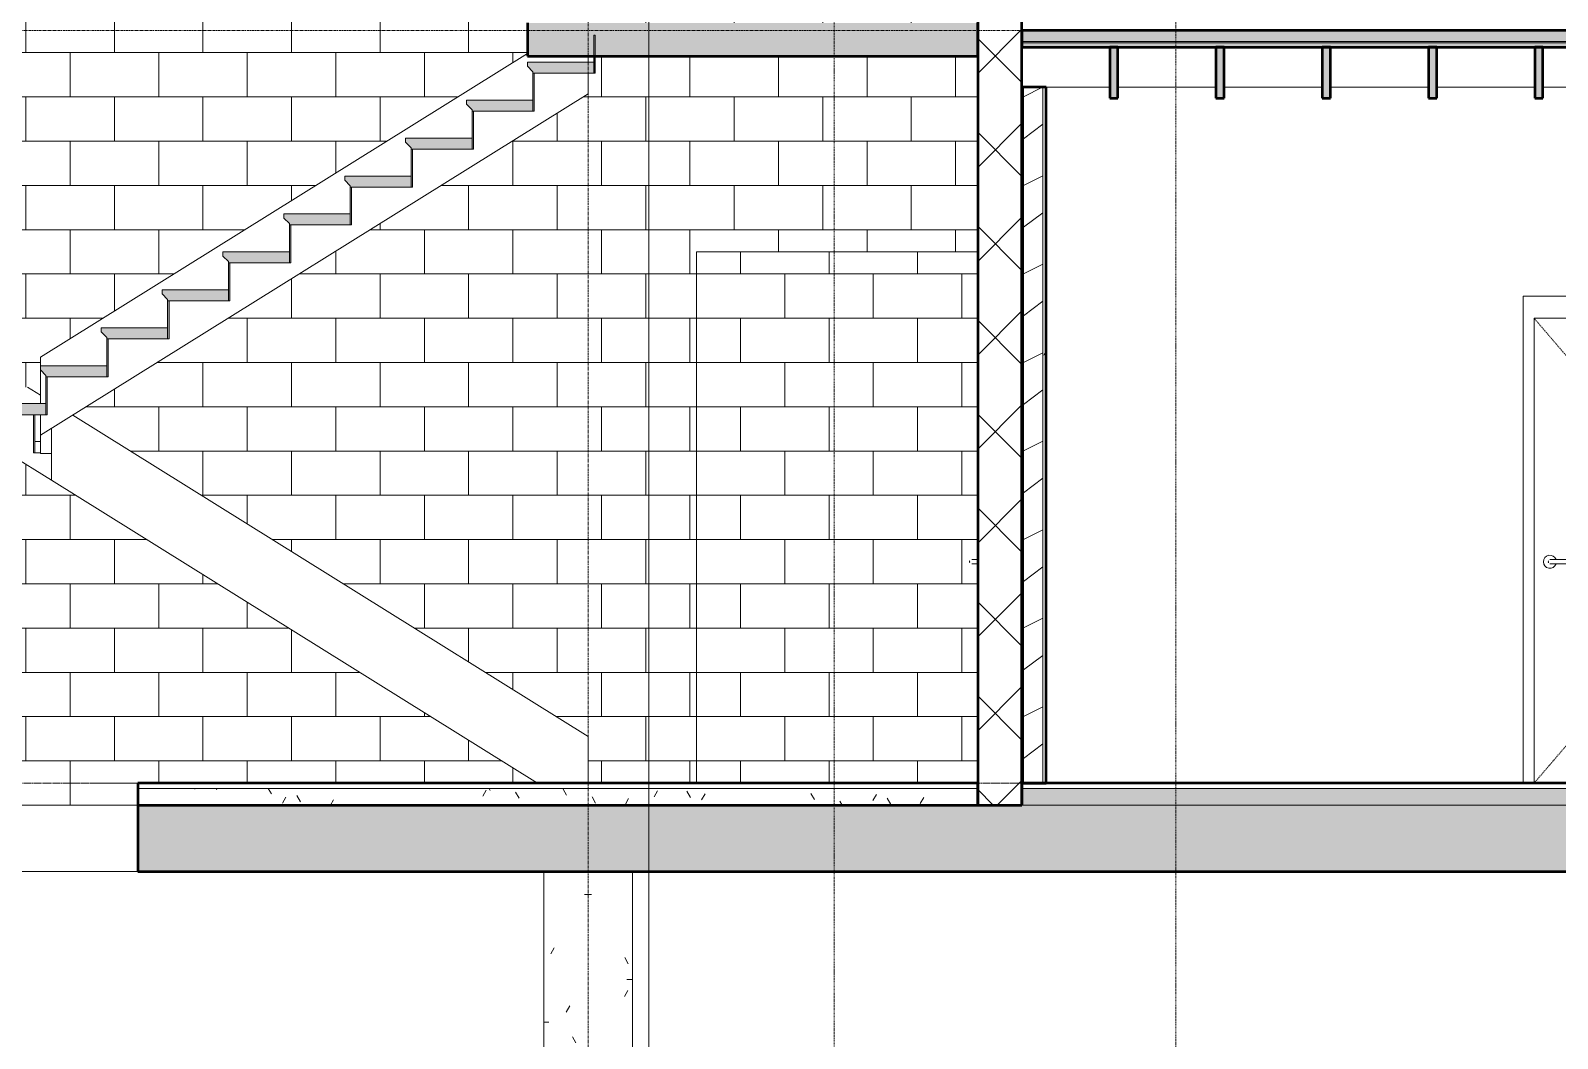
# Model space of a CAD drawing. Header units: inches. Extents: x 9610 to 16692, y -360 to 647.
# Drawn here: x 10066.4 to 10342.4, y -46.1 to 136 of the extents above; entities that cross this region are included whole.
import ezdxf

# ---------------------------------------------------------------- set-up
doc = ezdxf.new("R2010")
doc.units = ezdxf.units.IN
doc.header["$MEASUREMENT"] = 0
for name, pattern in [('Aligning Line 1_8_', [0.25, 0.125, -0.125]), ('Dash 1_16_', [0.125, 0.0625, -0.0625]), ('Dash Dot 3_16_', [0.3125, 0.1875, -0.0625, 0, -0.0625]), ('Grid Line 1_2_', [0.875, 0.5, -0.125, 0.125, -0.125])]:
    doc.linetypes.add(name, pattern=pattern)
for name, color, linetype, lineweight in [('0-1', 7, 'Continuous', 5), ('0-4', 55, 'Continuous', 9), ('0-5', 135, 'Continuous', 13), ('A-ANNO-SYMB-1', 150, 'Dash Dot 3_16_', 9), ('A-DOOR-1', 250, 'Continuous', 9), ('A-DOOR-2', 250, 'Dash 1_16_', 9), ('A-DOOR-FRAM-1', 250, 'Continuous', 9), ('A-FLOR-1', 9, 'Continuous', 13), ('A-FLOR-10', 192, 'Continuous', 50), ('A-FLOR-11', 135, 'Continuous', 13), ('A-FLOR-2', 10, 'Continuous', 50), ('A-FLOR-3', 8, 'Continuous', 5), ('A-FLOR-9', 21, 'Continuous', 13), ('A-FLOR-LEVL-1', 51, 'Grid Line 1_2_', 9), ('A-FLOR-MCUT', 51, 'Continuous', 13), ('A-FLOR-PATT-1', 8, 'Continuous', 9), ('A-WALL-1', 10, 'Continuous', 50), ('A-WALL-2', 7, 'Continuous', 13), ('A-WALL-3', 135, 'Continuous', 13), ('A-WALL-4', 252, 'Continuous', 13), ('A-WALL-PATT-1', 250, 'Continuous', 9), ('A-WALL-PATT-2', 55, 'Continuous', 9), ('A-WALL-PATT-3', 53, 'Continuous', 9), ('A-WALL-PATT-4', 45, 'Continuous', 9), ('G-ANNO-SYMB', 111, 'Aligning Line 1_8_', 9), ('G-ANNO-SYMB-1', 111, 'Continuous', 9), ('I-WALL-1', 135, 'Continuous', 13), ('S-BEAM-2', 41, 'Continuous', 9), ('S-BEAM-3', 10, 'Continuous', 50), ('S-COLS-1', 55, 'Continuous', 9), ('S-GRID-1', 1, 'Grid Line 1_2_', 9), ('S-STRS-1', 8, 'Continuous', 5), ('S-STRS-2', 250, 'Continuous', 9)]:
    doc.layers.add(name, color=color, linetype=linetype, lineweight=lineweight)
pattern_1 = [(0, (10995.947, 72), (30.72, 7.68), [1.267, -21.773, 1.267, -21.773, -122.88]), (0, (10995.947, 72), (30.72, 7.68), [-46.08, 1.267, -44.813, 1.267, -21.773, -53.76]), (0, (10995.947, 72), (30.72, 7.68), [-115.2, 1.267, -14.093, 1.267, -37.133]), (120, (11007.467, 75.84), (-22.011075, 22.7643), [1.267, -21.773, 1.267, -21.773, -122.88]), (120, (11007.467, 75.84), (-22.011075, 22.7643), [-46.08, 1.267, -44.813, 1.267, -21.773, -53.76]), (120, (11007.467, 75.84), (-22.011075, 22.7643), [-115.2, 1.267, -14.093, 1.267, -37.133]), (240, (11011.307, 91.2), (-8.708925, -30.4443), [1.267, -21.773, 1.267, -21.773, -122.88]), (240, (11011.307, 91.2), (-8.708925, -30.4443), [-46.08, 1.267, -44.813, 1.267, -21.773, -53.76]), (240, (11011.307, 91.2), (-8.708925, -30.4443), [-115.2, 1.267, -14.093, 1.267, -37.133])]
pattern_2 = [(0, (10995.947, 72), (15.36, 3.84), [1.267, -10.253, 1.267, -10.253, -61.44]), (0, (10995.947, 72), (15.36, 3.84), [-23.04, 1.267, -21.773, 1.267, -10.253, -26.88]), (0, (10995.947, 72), (15.36, 3.84), [-57.6, 1.267, -6.413, 1.267, -17.933]), (120, (11001.707, 73.92), (-11.005538, 11.38215), [1.267, -10.253, 1.267, -10.253, -61.44]), (120, (11001.707, 73.92), (-11.005538, 11.38215), [-23.04, 1.267, -21.773, 1.267, -10.253, -26.88]), (120, (11001.707, 73.92), (-11.005538, 11.38215), [-57.6, 1.267, -6.413, 1.267, -17.933]), (240, (11003.627, 81.6), (-4.354462, -15.22215), [1.267, -10.253, 1.267, -10.253, -61.44]), (240, (11003.627, 81.6), (-4.354462, -15.22215), [-23.04, 1.267, -21.773, 1.267, -10.253, -26.88]), (240, (11003.627, 81.6), (-4.354462, -15.22215), [-57.6, 1.267, -6.413, 1.267, -17.933])]

# ---------------------------------------------------------------- blocks, each defined once
blk = doc.blocks.new('HOLLOW METAL - STAIR DOOR-2010521-BUILDING SECTION - EAST_WEST - LOOKING NORTH')
at = {"layer": 'A-DOOR-1'}
for p, q in [((10338.14, 84), (10338.14, 0)), ((10374.14, 84), (10338.14, 84)), ((10374.14, 0), (10374.14, 84)), ((10345.82, 40.39), (10341.68, 40.39)), ((10341.68, 39.61), (10345.82, 39.61)), ((10345.82, 40.39), (10345.82, 40)), ((10345.82, 40), (10345.82, 39.61))]:
    blk.add_line(p, q, dxfattribs=at)
at = {"layer": 'A-DOOR-1', "flags": 128}
for points in [[(10341.68, 40.39), (10341.66, 40.39), (10341.64, 40.39), (10341.61, 40.39), (10341.59, 40.39), (10341.57, 40.39), (10341.54, 40.39), (10341.52, 40.39), (10341.5, 40.39), (10341.48, 40.39), (10341.45, 40.39), (10341.43, 40.39), (10341.41, 40.39), (10341.39, 40.39), (10341.37, 40.39), (10341.35, 40.39), (10341.33, 40.39), (10341.31, 40.39), (10341.29, 40.39), (10341.28, 40.39), (10341.26, 40.39), (10341.24, 40.39), (10341.23, 40.39), (10341.21, 40.39), (10341.2, 40.39), (10341.19, 40.39), (10341.17, 40.39), (10341.16, 40.39), (10341.15, 40.39), (10341.14, 40.39), (10341.13, 40.39), (10341.12, 40.39), (10341.12, 40.39), (10341.11, 40.39), (10341.11, 40.39), (10341.1, 40.39), (10341.1, 40.39), (10341.09, 40.39), (10341.09, 40.39), (10341.09, 40.39)], [(10341.09, 39.61), (10341.09, 39.61), (10341.09, 39.61), (10341.1, 39.61), (10341.1, 39.61), (10341.1, 39.61), (10341.11, 39.61), (10341.12, 39.61), (10341.12, 39.61), (10341.13, 39.61), (10341.14, 39.61), (10341.15, 39.61), (10341.16, 39.61), (10341.17, 39.61), (10341.18, 39.61), (10341.2, 39.61), (10341.21, 39.61), (10341.22, 39.61), (10341.24, 39.61), (10341.26, 39.61), (10341.27, 39.61), (10341.29, 39.61), (10341.31, 39.61), (10341.33, 39.61), (10341.34, 39.61), (10341.36, 39.61), (10341.38, 39.61), (10341.4, 39.61), (10341.43, 39.61), (10341.45, 39.61), (10341.47, 39.61), (10341.49, 39.61), (10341.51, 39.61), (10341.54, 39.61), (10341.56, 39.61), (10341.58, 39.61), (10341.61, 39.61), (10341.63, 39.61), (10341.65, 39.61), (10341.68, 39.61), (10341.68, 39.61)]]:
    blk.add_lwpolyline(points, dxfattribs=at)
at = {"layer": 'A-DOOR-1'}
for centre, radius, start, end in [((10340.99, 40), 1.18, 19.6343, 180), ((10340.99, 40), 1.18, 180, 340.4367), ((10341.09, 40), 0.394, 150, 180), ((10341.09, 40), 0.394, 180, 210), ((10341.09, 40), 0.394, 90, 105), ((10341.09, 40), 0.394, 255, 270)]:
    blk.add_arc(centre, radius, start, end, dxfattribs=at)
at = {"layer": 'A-DOOR-2'}
for p, q in [((10338.14, 84), (10374.14, 42)), ((10374.14, 42), (10338.14, 0))]:
    blk.add_line(p, q, dxfattribs=at)
at = {"layer": 'A-DOOR-FRAM-1'}
for p, q in [((10336.14, 88), (10336.14, 0)), ((10376.14, 88), (10336.14, 88)), ((10376.14, 0), (10376.14, 88)), ((10338.14, 0), (10338.14, 84)), ((10338.14, 84), (10374.14, 84)), ((10374.14, 0), (10374.14, 84))]:
    blk.add_line(p, q, dxfattribs=at)
blk = doc.blocks.new('Dimension Lumber - 2x10-2069430-BUILDING SECTION - EAST_WEST - LOOKING NORTH')
at = {"layer": 'S-BEAM-2'}
blk.add_hatch(color=256, dxfattribs=at).paths.add_polyline_path([(10261.44, 255.75), (10262.94, 255.75), (10262.94, 265), (10261.44, 265), (10261.44, 257.75)], flags=0)
at = {"layer": 'S-BEAM-3'}
for p, q in [((10262.94, 265), (10261.44, 265)), ((10261.44, 265), (10261.44, 255.75)), ((10262.94, 255.75), (10262.94, 265)), ((10261.44, 255.75), (10262.94, 255.75))]:
    blk.add_line(p, q, dxfattribs=at)
blk = doc.blocks.new('CTR - 1st Phase - Common Walls_rvt-1-BUILDING SECTION - EAST_WEST - LOOKING NORTH')
at = {"layer": 'A-WALL-4'}
blk.add_hatch(color=256, dxfattribs=at).paths.add_polyline_path([(10245.59, 0), (10245.84, 0), (10245.84, 125.75), (10245.59, 125.75), (10245.59, 0.81)], flags=0)
at = {"layer": 'A-WALL-PATT-1'}
h = blk.add_hatch(dxfattribs=at)
h.set_pattern_fill('FP_1', color=256, style=0, pattern_type=2)
h.set_pattern_definition(pattern_1)
h.paths.add_polyline_path([(10249.96, 0), (10249.96, 125.75), (10249.34, 125.75), (10249.34, 0)], flags=0)
at = {"layer": 'A-WALL-PATT-3'}
h = blk.add_hatch(dxfattribs=at)
h.set_pattern_fill('FP_4', color=256, style=0, pattern_type=2)
h.set_pattern_definition([(216.87, (11002.345, 87.994), (47.980943, 31.987086), [7.997, -71.971]), (206.565, (11011.941, 83.196), (-15.993714, -15.99413), [17.881, -17.881]), (198.435, (11011.941, 75.199), (-31.98674, -15.99388), [10.115, -40.461])])
h.paths.add_polyline_path([(10249.34, 0), (10249.34, 125.75), (10245.84, 125.75), (10245.84, 0)], flags=0)
at = {"layer": 'A-WALL-1'}
for p, q in [((10249.96, 125.75), (10245.59, 125.75)), ((10245.59, 125.75), (10245.59, 0)), ((10249.96, 0), (10249.96, 125.75)), ((10245.59, 0), (10249.96, 0))]:
    blk.add_line(p, q, dxfattribs=at)
at = {"layer": 'A-WALL-2'}
for p, q in [((10245.84, 125.75), (10245.84, 0)), ((10249.34, 125.75), (10249.34, 0))]:
    blk.add_line(p, q, dxfattribs=at)
at = {"layer": 'I-WALL-1'}
for p, q in [((10261.44, 125.75), (10249.96, 125.75)), ((10280.64, 125.75), (10262.94, 125.75)), ((10299.84, 125.75), (10282.14, 125.75)), ((10319.04, 125.75), (10301.34, 125.75)), ((10338.24, 125.75), (10320.54, 125.75)), ((10357.44, 125.75), (10339.74, 125.75)), ((10336.14, 0), (10336.14, 88)), ((10336.14, 88), (10376.14, 88))]:
    blk.add_line(p, q, dxfattribs=at)
at = {"layer": '0-4'}
for name, p in [('Dimension Lumber - 2x10-2069430-BUILDING SECTION - EAST_WEST - LOOKING NORTH', (0, -132)), ('Dimension Lumber - 2x10-2069430-BUILDING SECTION - EAST_WEST - LOOKING NORTH', (19.2, -132)), ('Dimension Lumber - 2x10-2069430-BUILDING SECTION - EAST_WEST - LOOKING NORTH', (38.4, -132)), ('Dimension Lumber - 2x10-2069430-BUILDING SECTION - EAST_WEST - LOOKING NORTH', (57.6, -132)), ('Dimension Lumber - 2x10-2069430-BUILDING SECTION - EAST_WEST - LOOKING NORTH', (76.8, -132)), ('HOLLOW METAL - STAIR DOOR-2010521-BUILDING SECTION - EAST_WEST - LOOKING NORTH', (0, 0))]:
    blk.add_blockref(name, p, dxfattribs=at)
blk = doc.blocks.new('HOLLOW METAL - STAIR DOOR-2008640-BUILDING SECTION - EAST_WEST - LOOKING NORTH')
at = {"layer": 'A-DOOR-1'}
for p, q in [((10237.59, 176.39), (10237.09, 176.39)), ((10237.09, 175.61), (10237.59, 175.61))]:
    blk.add_line(p, q, dxfattribs=at)
at = {"layer": 'A-DOOR-1', "flags": 128}
for points in [[(10237.09, 176.39), (10237.07, 176.39), (10237.05, 176.39), (10237.02, 176.39), (10237, 176.39), (10236.98, 176.39), (10236.95, 176.39), (10236.93, 176.39), (10236.91, 176.39), (10236.89, 176.39), (10236.86, 176.39), (10236.84, 176.39), (10236.82, 176.39), (10236.8, 176.39), (10236.78, 176.39), (10236.76, 176.39), (10236.74, 176.39), (10236.72, 176.39), (10236.7, 176.39), (10236.69, 176.39), (10236.67, 176.39), (10236.65, 176.39), (10236.64, 176.39), (10236.62, 176.39), (10236.61, 176.39), (10236.6, 176.39), (10236.58, 176.39), (10236.57, 176.39), (10236.56, 176.39), (10236.55, 176.39), (10236.54, 176.39), (10236.53, 176.39), (10236.53, 176.39), (10236.52, 176.39), (10236.52, 176.39), (10236.51, 176.39), (10236.51, 176.39), (10236.51, 176.39), (10236.5, 176.39), (10236.5, 176.39)], [(10236.5, 175.61), (10236.5, 175.61), (10236.5, 175.61), (10236.51, 175.61), (10236.51, 175.61), (10236.51, 175.61), (10236.52, 175.61), (10236.53, 175.61), (10236.53, 175.61), (10236.54, 175.61), (10236.55, 175.61), (10236.56, 175.61), (10236.57, 175.61), (10236.58, 175.61), (10236.59, 175.61), (10236.61, 175.61), (10236.62, 175.61), (10236.63, 175.61), (10236.65, 175.61), (10236.67, 175.61), (10236.68, 175.61), (10236.7, 175.61), (10236.72, 175.61), (10236.74, 175.61), (10236.75, 175.61), (10236.77, 175.61), (10236.79, 175.61), (10236.81, 175.61), (10236.84, 175.61), (10236.86, 175.61), (10236.88, 175.61), (10236.9, 175.61), (10236.92, 175.61), (10236.95, 175.61), (10236.97, 175.61), (10236.99, 175.61), (10237.02, 175.61), (10237.04, 175.61), (10237.06, 175.61), (10237.09, 175.61), (10237.09, 175.61)]]:
    blk.add_lwpolyline(points, dxfattribs=at)
at = {"layer": 'A-DOOR-1'}
for start, end in [(150, 180), (180, 210), (82.7725, 90), (270, 277.2275)]:
    blk.add_arc((10236.5, 176), 0.394, start, end, dxfattribs=at)
blk = doc.blocks.new('CTR - 1st Phase -Stairs _ Elevators_rvt-1-BUILDING SECTION - EAST_WEST - LOOKING NORTH')
at = {"layer": 'A-FLOR-1'}
blk.add_hatch(color=256, dxfattribs=at).paths.add_polyline_path([(10193.27, 131.37), (10237.59, 131.37), (10237.59, 137.38), (10156.21, 137.38), (10156.21, 131.37), (10186.75, 131.37)], flags=0)
at = {"layer": 'A-WALL-PATT-2'}
h = blk.add_hatch(dxfattribs=at)
h.set_pattern_fill('FP_36', color=256, style=0, pattern_type=2)
h.set_pattern_definition([(0, (10241.589, -140), (0, 8), []), (90, (10241.589, -140), (-8, 8), [8, -8])])
h.paths.add_polyline_path([(10021.59, -4), (10085.8, -4), (10085.8, 0), (10158.03, 0), (10062.47, 59.57), (10022.21, 59.57), (10022.21, 71.57), (10065.9, 71.57), (10068.21, 70.13), (10068.21, 76.99), (10156.21, 131.84), (10156.21, 137.24), (10062.31, 197), (10022.21, 197), (10022.21, 209), (10065.8, 209), (10068.21, 207.46), (10068.21, 214.46), (10156.21, 270.46), (10156.21, 269.38), (10237.59, 269.38), (10237.59, 307.61), (10236.36, 307.64), (10236.21, 307.74), (10236.16, 307.8), (10236.16, 308.2), (10236.33, 308.35), (10236.51, 308.38), (10236.72, 308.39), (10237.59, 308.39), (10237.59, 372), (10021.59, 372), (10021.59, -0.23)], flags=0)
h.paths.add_polyline_path([(10167.21, 0), (10186.75, 0), (10186.75, 96), (10237.59, 96), (10237.59, 131.37), (10168.46, 131.37), (10168.46, 128.29), (10167.21, 128.29), (10167.21, 124.56), (10074.06, 66.49), (10167.21, 8.42), (10167.21, 5.11)], flags=0)
h.paths.add_polyline_path([(10168.21, 130.29), (10168.21, 131.37), (10167.21, 131.37), (10167.21, 130.29)], flags=0)
h.paths.add_polyline_path([(10181.37, 137.38), (10237.59, 137.38), (10237.59, 175.61), (10236.36, 175.64), (10236.21, 175.74), (10236.16, 175.8), (10236.16, 176.2), (10236.33, 176.35), (10236.51, 176.38), (10236.72, 176.39), (10237.59, 176.39), (10237.59, 263.37), (10157.46, 263.37), (10157.46, 260), (10156.21, 260), (10156.21, 256.24), (10073.89, 203.85), (10167.21, 144.46), (10167.21, 137.38)], flags=0)
h.paths.add_polyline_path([(10236.51, 175.68), (10236.49, 175.72), (10236.51, 175.68)], flags=0)
h.paths.add_polyline_path([(10237.09, 175.8), (10237.06, 176.1), (10237.03, 176), (10237.06, 175.9)], flags=0)
h.paths.add_polyline_path([(10157.21, 262), (10157.21, 263.37), (10156.21, 263.37), (10156.21, 262)], flags=0)
h.paths.add_polyline_path([(10236.51, 307.68), (10236.49, 307.72), (10236.51, 307.68)], flags=0)
h.paths.add_polyline_path([(10237.09, 307.8), (10237.06, 308.1), (10237.03, 307.99), (10237.06, 307.9)], flags=0)
h = blk.add_hatch(dxfattribs=at)
h.set_pattern_fill('FP_35', color=256, style=0, pattern_type=2)
h.set_pattern_definition([(0, (10018.714, -20), (0, 8), []), (90, (10018.714, -20), (-8, 8), [8, -8])])
h.paths.add_polyline_path([(10222.88, 0), (10237.59, 0), (10237.59, 39.61), (10236.36, 39.64), (10236.21, 39.74), (10236.15, 39.88), (10236.16, 40.2), (10236.33, 40.35), (10236.51, 40.38), (10236.72, 40.39), (10237.59, 40.39), (10237.59, 96), (10186.75, 96), (10186.75, 0)], flags=0)
h.paths.add_polyline_path([(10236.51, 39.68), (10236.49, 39.72), (10236.51, 39.68)], flags=0)
h.paths.add_polyline_path([(10237.09, 39.8), (10237.06, 40.1), (10237.03, 40), (10237.07, 39.88)], flags=0)
at = {"layer": 'A-WALL-PATT-4'}
h = blk.add_hatch(dxfattribs=at)
h.set_pattern_fill('FP_30', color=256, style=0, pattern_type=2)
h.set_pattern_definition([(45, (10995.947, 72), (-8.48528, 8.48528), []), (135, (10995.947, 72), (-8.48528, -8.48528), [])])
h.paths.add_polyline_path([(10245.59, -4), (10245.59, 372), (10237.59, 372), (10237.59, -4)], flags=0)
at = {"layer": 'S-STRS-1'}
for points in [[(10167.43, 128.29), (10168.21, 128.29), (10168.21, 130.29), (10156.21, 130.29), (10156.21, 129.54), (10157.21, 128.54), (10157.21, 128.29), (10167.21, 128.29)], [(10168.46, 128.29), (10168.46, 131.37), (10168.21, 131.37), (10168.21, 128.29)], [(10157.46, 121.43), (10157.46, 128.29), (10157.21, 128.29), (10157.21, 121.43)], [(10157.21, 121.43), (10157.21, 123.43), (10145.21, 123.43), (10145.21, 122.68), (10146.21, 121.68), (10146.21, 121.43), (10156.21, 121.43)], [(10146.21, 114.57), (10146.46, 114.57), (10146.46, 121.43), (10146.21, 121.43), (10146.21, 114.82)], [(10146.21, 114.57), (10146.21, 116.57), (10134.21, 116.57), (10134.21, 115.82), (10135.21, 114.82), (10135.21, 114.57), (10136.77, 114.57)], [(10135.46, 107.71), (10135.46, 114.57), (10135.21, 114.57), (10135.21, 107.71)], [(10135.21, 107.71), (10135.21, 109.71), (10123.21, 109.71), (10123.21, 108.96), (10124.21, 107.96), (10124.21, 107.71)], [(10124.46, 100.86), (10124.46, 107.71), (10124.21, 107.71), (10124.21, 100.86)], [(10113.21, 100.86), (10124.21, 100.86), (10124.21, 102.86), (10112.21, 102.86), (10112.21, 102.11), (10113.21, 101.11)], [(10113.21, 94), (10113.46, 94), (10113.46, 100.86), (10113.21, 100.86), (10113.21, 94.25)], [(10113.21, 94), (10113.21, 96), (10101.21, 96), (10101.21, 95.25), (10102.21, 94.25), (10102.21, 94)], [(10102.46, 87.14), (10102.46, 94), (10102.21, 94), (10102.21, 87.14)], [(10102.21, 87.14), (10102.21, 89.14), (10090.21, 89.14), (10090.21, 88.39), (10091.21, 87.39), (10091.21, 87.14)], [(10091.46, 80.29), (10091.46, 87.14), (10091.21, 87.14), (10091.21, 80.29)], [(10080.21, 80.29), (10091.21, 80.29), (10091.21, 82.29), (10079.21, 82.29), (10079.21, 81.54), (10080.21, 80.54)], [(10080.21, 73.43), (10080.46, 73.43), (10080.46, 80.29), (10080.21, 80.29), (10080.21, 73.68)], [(10080.21, 73.43), (10080.21, 75.43), (10068.21, 75.43), (10068.21, 74.68), (10069.21, 73.68), (10069.21, 73.43)], [(10069.21, 66.57), (10069.46, 66.57), (10069.46, 73.43), (10069.21, 73.43), (10069.21, 68.53)], [(10064.47, 66.57), (10069.21, 66.57), (10069.21, 68.57), (10024.21, 68.53), (10024.21, 66.57), (10062.47, 66.57)]]:
    blk.add_hatch(color=256, dxfattribs=at).paths.add_polyline_path(points, flags=0)
at = {"layer": 'A-FLOR-2'}
for p, q in [((10156.21, 137.38), (10156.21, 131.37)), ((10237.59, 131.37), (10237.59, 137.38)), ((10156.21, 131.37), (10237.59, 131.37))]:
    blk.add_line(p, q, dxfattribs=at)
at = {"layer": 'A-WALL-1'}
for p, q in [((10237.59, 372), (10237.59, -4)), ((10245.59, -4), (10245.59, 372)), ((10237.59, -4), (10245.59, -4))]:
    blk.add_line(p, q, dxfattribs=at)
at = {"layer": 'A-WALL-3'}
for p, q in [((10186.75, 0), (10186.75, 96)), ((10186.75, 96), (10237.59, 96)), ((10021.59, -4), (10085.8, -4))]:
    blk.add_line(p, q, dxfattribs=at)
at = {"layer": 'S-STRS-2'}
for p, q in [((10168.21, 135.14), (10168.21, 128.29)), ((10168.46, 135.14), (10168.21, 135.14)), ((10168.46, 128.29), (10168.46, 135.14)), ((10068.21, 76.99), (10156.21, 131.84)), ((10168.21, 130.29), (10156.21, 130.29)), ((10156.21, 130.29), (10156.21, 129.54)), ((10167.21, 131.37), (10167.21, 130.29)), ((10168.21, 128.29), (10168.21, 130.29)), ((10156.21, 129.54), (10157.21, 128.54)), ((10157.21, 128.54), (10157.21, 128.29)), ((10157.21, 128.29), (10157.21, 121.43)), ((10157.46, 128.29), (10157.21, 128.29)), ((10157.21, 128.29), (10168.21, 128.29)), ((10157.46, 121.43), (10157.46, 128.29)), ((10167.21, 128.29), (10167.21, 124.56)), ((10168.21, 128.29), (10168.46, 128.29)), ((10167.21, 124.56), (10068.21, 62.85)), ((10157.21, 123.43), (10145.21, 123.43)), ((10145.21, 123.43), (10145.21, 122.68)), ((10145.21, 122.68), (10146.21, 121.68)), ((10146.21, 121.68), (10146.21, 121.43)), ((10146.21, 121.43), (10146.21, 114.57)), ((10146.46, 121.43), (10146.21, 121.43)), ((10146.21, 121.43), (10157.21, 121.43)), ((10146.46, 114.57), (10146.46, 121.43)), ((10157.21, 121.43), (10157.21, 123.43)), ((10157.21, 121.43), (10157.46, 121.43)), ((10146.21, 116.57), (10134.21, 116.57)), ((10134.21, 116.57), (10134.21, 115.82)), ((10146.21, 114.57), (10146.21, 116.57)), ((10134.21, 115.82), (10135.21, 114.82)), ((10135.21, 114.82), (10135.21, 114.57)), ((10135.21, 114.57), (10135.21, 107.71)), ((10135.46, 114.57), (10135.21, 114.57)), ((10135.21, 114.57), (10146.21, 114.57)), ((10135.46, 107.71), (10135.46, 114.57)), ((10146.21, 114.57), (10146.46, 114.57)), ((10135.21, 109.71), (10123.21, 109.71)), ((10123.21, 109.71), (10123.21, 108.96)), ((10123.21, 108.96), (10124.21, 107.96)), ((10124.21, 107.96), (10124.21, 107.71)), ((10124.21, 107.71), (10124.21, 100.86)), ((10124.46, 107.71), (10124.21, 107.71)), ((10124.21, 107.71), (10135.21, 107.71)), ((10124.46, 100.86), (10124.46, 107.71)), ((10135.21, 107.71), (10135.21, 109.71)), ((10135.21, 107.71), (10135.46, 107.71)), ((10124.21, 102.86), (10112.21, 102.86)), ((10112.21, 102.86), (10112.21, 102.11)), ((10112.21, 102.11), (10113.21, 101.11)), ((10124.21, 100.86), (10124.21, 102.86)), ((10113.21, 101.11), (10113.21, 100.86)), ((10113.21, 100.86), (10113.21, 94)), ((10113.46, 100.86), (10113.21, 100.86)), ((10113.21, 100.86), (10124.21, 100.86)), ((10113.46, 94), (10113.46, 100.86)), ((10124.21, 100.86), (10124.46, 100.86)), ((10113.21, 96), (10101.21, 96)), ((10101.21, 96), (10101.21, 95.25)), ((10101.21, 95.25), (10102.21, 94.25)), ((10102.21, 94.25), (10102.21, 94)), ((10102.21, 94), (10102.21, 87.14)), ((10102.46, 94), (10102.21, 94)), ((10102.21, 94), (10113.21, 94)), ((10102.46, 87.14), (10102.46, 94)), ((10113.21, 94), (10113.21, 96)), ((10113.21, 94), (10113.46, 94)), ((10102.21, 89.14), (10090.21, 89.14)), ((10090.21, 89.14), (10090.21, 88.39)), ((10090.21, 88.39), (10091.21, 87.39)), ((10102.21, 87.14), (10102.21, 89.14)), ((10091.21, 87.39), (10091.21, 87.14)), ((10091.21, 87.14), (10091.21, 80.29)), ((10091.46, 87.14), (10091.21, 87.14)), ((10091.21, 87.14), (10102.21, 87.14)), ((10091.46, 80.29), (10091.46, 87.14)), ((10102.21, 87.14), (10102.46, 87.14)), ((10091.21, 82.29), (10079.21, 82.29)), ((10079.21, 82.29), (10079.21, 81.54)), ((10079.21, 81.54), (10080.21, 80.54)), ((10080.21, 80.54), (10080.21, 80.29)), ((10080.21, 80.29), (10080.21, 73.43)), ((10080.46, 80.29), (10080.21, 80.29)), ((10080.21, 80.29), (10091.21, 80.29)), ((10080.46, 73.43), (10080.46, 80.29)), ((10091.21, 80.29), (10091.21, 82.29)), ((10091.21, 80.29), (10091.46, 80.29)), ((10068.21, 76.99), (10068.21, 75.43)), ((10068.21, 75.43), (10068.21, 74.68)), ((10080.21, 75.43), (10068.21, 75.43)), ((10068.21, 74.68), (10068.21, 68.57)), ((10068.21, 74.68), (10069.21, 73.68)), ((10080.21, 73.43), (10080.21, 75.43)), ((10069.21, 73.68), (10069.21, 73.43)), ((10069.21, 73.43), (10080.21, 73.43)), ((10069.21, 73.43), (10069.21, 66.57)), ((10069.46, 73.43), (10069.21, 73.43)), ((10069.46, 66.57), (10069.46, 73.43)), ((10080.21, 73.43), (10080.46, 73.43)), ((10065.9, 71.57), (10068.21, 70.13)), ((10069.21, 68.57), (10024.21, 68.57)), ((10024.21, 66.57), (10069.21, 66.57)), ((10066.96, 66.57), (10066.96, 59.71)), ((10067.21, 59.71), (10067.21, 66.57)), ((10068.21, 66.57), (10068.21, 62.85)), ((10069.21, 66.57), (10069.21, 68.57)), ((10069.21, 66.57), (10069.46, 66.57)), ((10074.06, 66.49), (10167.21, 8.42)), ((10070.21, 64.09), (10070.21, 59.57)), ((10070.21, 64.09), (10070.21, 54.74)), ((10067.21, 61.71), (10068.21, 61.71)), ((10067.21, 61.71), (10067.21, 59.71)), ((10068.21, 59.57), (10068.21, 62.85)), ((10062.47, 59.57), (10070.21, 54.74)), ((10066.96, 59.71), (10067.21, 59.71)), ((10068.21, 59.71), (10067.21, 59.71)), ((10070.21, 59.57), (10068.21, 59.57)), ((10070.21, 54.74), (10158.03, 0)), ((10167.21, 8.42), (10167.21, 0))]:
    blk.add_line(p, q, dxfattribs=at)
at = {"layer": '0-5'}
blk.add_blockref('HOLLOW METAL - STAIR DOOR-2008640-BUILDING SECTION - EAST_WEST - LOOKING NORTH', (0, -136), dxfattribs=at)
blk = doc.blocks.new('Concrete-Rectangular-Column - ONE-V4-BUILDING SECTION - EAST_WEST - LOOKING NORTH')
at = {"layer": 'S-COLS-1'}
h = blk.add_hatch(dxfattribs=at)
h.set_pattern_fill('FP_1', color=256, style=0, pattern_type=2)
h.set_pattern_definition(pattern_1)
h.paths.add_polyline_path([(10159.19, -127.75), (10175.19, -127.75), (10175.19, -16), (10159.19, -16), (10159.19, -119.57)], flags=0)
for p, q in [((10159.19, -16), (10159.19, -127.75)), ((10175.19, -127.75), (10175.19, -16))]:
    blk.add_line(p, q, dxfattribs=at)

msp = doc.modelspace()

# ---------------------------------------------------------------- hatches: boundary and pattern name
at = {"layer": 'A-FLOR-3'}
h = msp.add_hatch(color=256, dxfattribs=at)
h.paths.add_polyline_path([(11648.0894, 133.75), (11853.1894, 133.75), (11853.1894, 134), (11648.0894, 134), (11648.0894, 133.875)], flags=0)
h.paths.add_polyline_path([(10413.3059, 133.75), (10450.6894, 133.75), (10450.6894, 134), (10245.5894, 134), (10245.5894, 133.75), (10412.7894, 133.75)], flags=0)
at = {"layer": 'A-FLOR-9'}
h = msp.add_hatch(color=256, dxfattribs=at)
h.paths.add_polyline_path([(11757.0019, 133), (11853.1894, 133), (11853.1894, 133.75), (11648.0894, 133.75), (11648.0894, 133), (11751.3422, 133)], flags=0)
h.paths.add_polyline_path([(10450.6894, 133), (10450.6894, 133.75), (10245.5894, 133.75), (10245.5894, 133), (10450.4144, 133)], flags=0)
at = {"layer": 'A-FLOR-PATT-1'}
h = msp.add_hatch(dxfattribs=at)
h.set_pattern_fill('FP_1', color=256, style=0, pattern_type=2)
h.set_pattern_definition(pattern_1)
h.paths.add_polyline_path([(11772.8699, 134), (11853.1894, 134), (11853.1894, 136), (11648.0894, 136), (11648.0894, 134), (11757.0019, 134)], flags=0)
h.paths.add_polyline_path([(10412.7894, 134), (10450.6894, 134), (10450.6894, 136), (10245.5894, 136), (10245.5894, 134), (10395.0979, 134)], flags=0)
h = msp.add_hatch(dxfattribs=at)
h.set_pattern_fill('FP_2', color=256, style=0, pattern_type=2)
h.set_pattern_definition(pattern_2)
h.paths.add_polyline_path([(10222.8764, -4), (10237.5894, -4), (10237.5894, -1), (10085.8034, -1), (10085.8034, -4), (10186.7519, -4)], flags=0)
h = msp.add_hatch(dxfattribs=at)
h.set_pattern_fill('FP_2', color=256, style=0, pattern_type=2)
h.set_pattern_definition(pattern_2)
h.paths.add_polyline_path([(11428.4269, -4), (11853.1894, -4), (11853.1894, -1), (11285.2894, -1), (11285.2894, -4), (11426.9894, -4)], flags=0)
h.paths.add_polyline_path([(10782.5962, -4), (10812.8644, -4), (10813.4894, -1), (10245.5894, -1.0022), (10245.5894, -4), (10780.5894, -4)], flags=0)
h = msp.add_hatch(dxfattribs=at)
h.set_pattern_fill('FP_28', color=256, style=0, pattern_type=2)
h.set_pattern_definition([(50, (10995.947, 72), (27.5427, -2.4099), [2.88, -31.68]), (355, (10995.947, 72), (-5.32784, 28.8843), [2.304, -25.344]), (100.451, (10998.243, 71.8), (22.2153, 26.4739), [2.448, -26.924]), (46.184, (10995.947, 79.68), (40.9819, -6.3564), [4.32, -47.52]), (96.636, (10999.363, 79.15), (35.8907, 37.4062), [3.671, -40.386]), (351.184, (10995.947, 79.68), (35.891, 37.4062), [3.456, -38.016]), (21, (10999.787, 77.76), (22.92104, -15.46073), [2.88, -31.68]), (326, (10999.787, 77.76), (9.3435, 27.8457), [2.304, -25.344]), (71.451, (11001.697, 76.472), (32.2648, 12.3844), [2.448, -26.924]), (37.5, (10995.947, 72), (0.46686, 12.78271), [1.267, -23.77, 1.267, -24.461, -25.44]), (37.5, (10995.947, 72), (0.46686, 12.78271), [-50.765, 1.267, -24.173]), (7.5, (10995.947, 72), (10.10159, 15.1451), [1.267, -13.402, 1.267, -23.194, -9.696]), (7.5, (10995.947, 72), (10.10159, 15.1451), [-39.13, 1.267, -8.429]), (327.5, (10987.384, 72), (20.49916, -0.86578), [1.267, -8.333, 1.267, -28.685, -39.744]), (327.5, (10987.384, 72), (20.49916, -0.86578), [-39.552, 1.267, -38.477]), (317.5, (10983.544, 72), (22.39478, 3.8443), [1.267, -11.213, 1.267, -18.624, -28.224]), (317.5, (10983.544, 72), (22.39478, 3.8443), [-32.371, 1.267, -26.957])])
h.paths.add_polyline_path([(11772.8699, -16), (11857.1894, -16), (11853.1894, -4), (11279.7894, -4), (11279.7894, -16), (11762.6394, -16)], flags=0)
h.paths.add_polyline_path([(10524.264, -16), (10818.9894, -16), (10818.9894, -4), (10085.8034, -4), (10085.8034, -16), (10481.2086, -16)], flags=0)

# ---------------------------------------------------------------- linework, layer by layer
at = {"layer": 'A-ANNO-SYMB-1'}
for p, q in [((10211.6354, 432.768), (10211.6354, -135.3895)), ((10273.4073, -135.3895), (10273.4073, 432.768))]:
    msp.add_line(p, q, dxfattribs=at)
at = {"layer": 'A-FLOR-10'}
for p, q in [((10482.7049, 136), (10245.5894, 136)), ((10245.5894, 136), (10245.5894, 133)), ((10245.5894, 133), (10450.6894, 133)), ((10085.8034, 0), (10085.8034, -16)), ((10237.5894, 0), (10085.8034, 0)), ((10237.5894, -4), (10237.5894, 0)), ((10481.9253, 0), (10245.5894, 0)), ((10245.5894, 0), (10245.5894, -4)), ((10085.8034, -4), (10245.5894, -4)), ((10085.8034, -16), (10818.9894, -16))]:
    msp.add_line(p, q, dxfattribs=at)
at = {"layer": 'A-FLOR-11'}
for p, q in [((10021.5894, -4), (10085.8034, -4)), ((10085.8034, -16), (10021.5894, -16))]:
    msp.add_line(p, q, dxfattribs=at)
at = {"layer": 'A-FLOR-LEVL-1'}
for p, q in [((9610.2403, 136), (12557.7313, 136)), ((9610.2403, 0), (12557.7313, 0))]:
    msp.add_line(p, q, dxfattribs=at)
at = {"layer": 'A-FLOR-MCUT'}
for p, q in [((10450.6894, 134), (10245.5894, 134)), ((10450.6894, 133.75), (10245.5894, 133.75)), ((10237.5894, -1), (10085.8034, -1)), ((10813.4894, -1), (10245.5894, -1)), ((10818.9894, -4), (10245.5894, -4))]:
    msp.add_line(p, q, dxfattribs=at)
at = {"layer": 'G-ANNO-SYMB'}
msp.add_line((9706.2119, 0), (12461.7559, 0), dxfattribs=at)
at = {"layer": 'G-ANNO-SYMB-1'}
msp.add_line((10178.1894, 448.9349), (10178.1894, -160.6438), dxfattribs=at)
at = {"layer": 'S-GRID-1'}
msp.add_line((10167.1894, -159.8356), (10167.1894, 470.5), dxfattribs=at)

# ---------------------------------------------------------------- block references
at = {"layer": '0-1'}
for name in ['CTR - 1st Phase -Stairs _ Elevators_rvt-1-BUILDING SECTION - EAST_WEST - LOOKING NORTH', 'CTR - 1st Phase - Common Walls_rvt-1-BUILDING SECTION - EAST_WEST - LOOKING NORTH']:
    msp.add_blockref(name, (0, 0), dxfattribs=at)
at = {"layer": 'S-COLS-1'}
msp.add_blockref('Concrete-Rectangular-Column - ONE-V4-BUILDING SECTION - EAST_WEST - LOOKING NORTH', (0, 0), dxfattribs=at)

doc.saveas('drawing.dxf')
